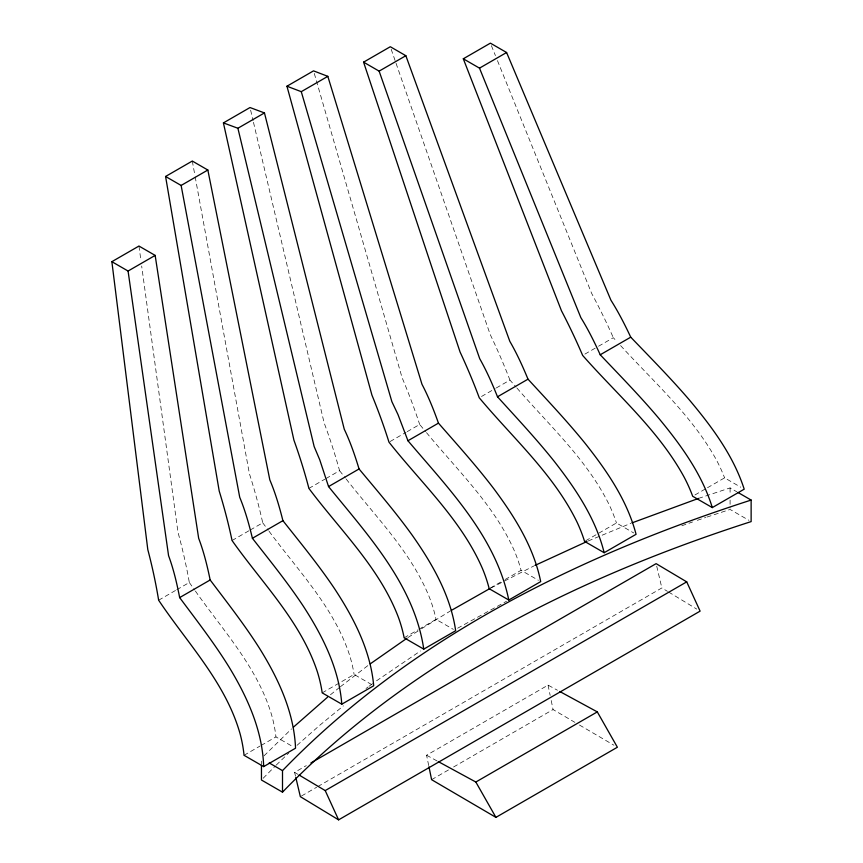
<?xml version="1.0" encoding="UTF-8"?>
<svg xmlns="http://www.w3.org/2000/svg" width="863" height="863" viewBox="0 0 863 863"><rect width="100%" height="100%" fill="white"/><g stroke="black" fill="none" stroke-linecap="round" stroke-linejoin="round"><path stroke-width="0.65" stroke-dasharray="4.32 3.24" d="M264.046 755.826L291.532 728.901M263.183 778.243L275.362 765.945M276.246 765.082L288.803 753M297.045 745.33L319.72 725.298L343.409 705.848M330.464 694.78L339.407 687.52M340.41 686.721L368.091 665.438M366.009 688.523L368.091 686.97M369.148 686.193L374.434 682.342M376.548 680.799L420.475 650.95M408.123 637.466L420.475 629.407M421.489 628.771L450.259 611.026M308.911 488.404L324.812 479.213M325.955 478.566L339.58 470.691A373.657 220.777 61.2 0 0 324.1 422.773L253.388 121.931M390.13 441.511L406.031 432.331M407.174 431.673L419.666 424.456L425.642 431.619M232.05 540.518L249.094 530.669M250.227 530.022L262.73 522.805A375.578 235.124 64.6 0 0 249.385 473.647L195.2 176.947M481.522 396.484L495.157 388.609M496.301 387.951L509.936 380.076L516.106 387.109M158.641 600.206L175.685 590.368M176.818 589.709L189.321 582.493A379.353 248.868 67.9 0 0 177.961 532.191L141.672 266.009M584.909 354.1L597.412 346.883M598.544 346.225L613.323 337.703L616.959 341.64M404.154 637.811L417.832 629.914M418.965 629.256L436.052 619.386L453.355 629.375M490.324 588.059L503.992 580.163M505.135 579.505L521.079 570.303L538.383 580.292M322.201 692.87L354.1 674.445L372.546 685.103M585.697 540.734L616.452 522.978L633.755 532.967M457.617 628.221L506.549 601.252M244.046 755.298L259.99 746.085M261.133 745.427L275.944 736.883L293.247 746.873M694.963 494.963L706.355 488.382M707.498 487.724L724.586 477.854L740.734 487.185M295.513 776.204L294.607 772.363L306.268 765.632M301.511 795.988L316.667 787.229M317.832 786.56L661.856 587.94L667.477 591.349M428.695 765.535L426.581 755.244L548.048 685.125L557.422 690.227M431.608 779.677L448.954 769.667M453.582 766.991L553.064 709.559L574.887 722.342M491.036 587.94L533.798 565.999M588.199 540.972L630.799 523.345M681.824 525.75L692.536 521.996M698.523 498.404L730.087 487.919L736.732 491.748M697.326 520.346L705.729 517.476M706.948 517.066L730.087 509.45L748.911 520.313M426.581 755.244L437.142 760.983M579.483 725.039L613.938 745.222M294.607 772.363L298.005 774.391M668.609 592.029L696.732 609.084M620.594 345.578C653.809 382.029 691.738 415.491 715.945 459.084A95.167 45.308 52.5 0 1 724.586 477.854M516.991 388.113C549.17 425.2 586.516 459.31 608.717 503.809A94.002 48.36 55.1 0 1 616.452 522.978M426.495 432.643C457.552 470.411 494.251 505.243 514.294 550.659A93.333 51.737 58.1 0 1 521.079 570.303M339.58 470.691L345.351 477.973M346.171 479.019C376.16 517.433 412.212 553.021 430.162 599.246A93.258 55.103 61.2 0 1 436.052 619.386M262.73 522.805L268.264 530.206M269.062 531.263C297.94 570.346 333.301 606.754 349.105 653.723A93.787 58.716 64.6 0 1 354.1 674.445M189.321 582.493L194.639 590.001M195.405 591.069C223.269 630.777 257.94 667.962 271.78 715.556A94.822 62.201 67.9 0 1 275.944 736.883M491.392 45.642L495.427 55.599M497.444 60.583L591.64 293.355A380.637 181.208 52.5 0 1 613.323 337.703M391.187 49.277L395.61 62.017M396.052 63.29L490.238 334.596A376.365 193.646 55.1 0 1 509.936 380.076M314.283 73.452L402.115 377.735A373.916 207.26 58.1 0 1 419.666 424.456M656.721 566.204L661.856 587.94M250.626 110.162L253.086 120.626M548.048 685.125L550.163 695.405M551.22 700.551L553.064 709.559M192.298 161.047L194.962 175.621M138.954 246.052L140.949 260.691M730.087 487.919L730.087 494.639M730.087 500.022L730.087 508.102M261.457 761.166L261.457 763.863"/><path stroke-width="1.29" d="M282.503 792.158L282.503 770.627C409.806 638.857 578.555 555.599 751.134 500.065L751.134 521.597C578.555 577.142 409.806 660.389 282.503 792.158L261.457 780.012L261.457 765.201M293.377 727.207L327.509 697.218M370.205 663.895L407.012 638.21M451.317 610.411L489.936 588.534M223.409 122.902L250.011 107.541L264.456 112.924L344.251 429.181C350.324 441.985 354.952 455.416 359.062 468.965C377.271 490.853 395.901 512.439 412.492 535.599C432.536 564.175 450.615 595.653 455.664 630.713L423.765 649.127L404.154 637.811A93.333 55.955 62 0 0 398.479 617.53C379.655 567.789 340.184 530.227 308.911 488.404A373.916 224.164 62 0 0 293.927 440.184L223.409 122.902L237.897 128.253L264.456 112.924M286.937 86.224L313.528 70.863L327.821 76.343L421.985 384.305C428.523 396.764 433.733 409.882 438.458 423.129C457.271 444.661 476.473 465.901 493.787 488.674C514.553 516.559 533.776 547.056 540.691 581.619L508.792 600.033L489.192 588.717A93.258 52.557 58.8 0 0 482.622 568.954C461.565 520.055 421.468 483.28 388.986 442.169A373.657 210.561 58.8 0 0 371.942 395.146L286.937 86.224L301.273 91.672L327.821 76.343M165.577 176.473L192.298 161.047L207.843 170.022L269.817 479.893C275.405 493.053 279.429 506.818 282.913 520.669C300.518 542.935 318.576 564.887 334.413 588.48C353.701 617.789 370.54 650.281 373.701 685.772L341.802 704.186L322.201 692.87A94.002 59.601 65.4 0 0 317.422 671.986C300.885 621.468 262.082 583.054 232.05 540.518A376.365 238.62 65.4 0 0 219.213 491.069L165.577 176.473L181.122 185.448L239.72 497.271C245.189 510.518 249.073 524.359 252.406 538.285C269.871 560.637 287.8 582.687 303.442 606.376C322.557 635.869 339.083 668.598 341.802 704.186M363.582 62.158L390.303 46.731L405.847 55.707L509.817 341.327C516.84 353.452 522.654 366.236 528.005 379.17C547.455 400.346 567.25 421.252 585.341 443.625C606.862 470.82 627.196 500.324 636.063 534.305L604.165 552.719L584.553 541.392A93.787 49.159 55.8 0 0 577.045 522.126C553.679 474.186 512.978 438.156 479.256 397.789A375.578 196.872 55.8 0 0 460.065 352.007L363.582 62.158L379.127 71.133L479.72 358.706C486.635 370.917 492.298 383.765 497.498 396.786C516.797 418.048 536.452 439.03 554.359 461.489C575.686 488.846 595.761 518.598 604.165 552.719M181.122 185.448L207.843 170.022M379.127 71.133L405.847 55.707M111.866 261.683L138.954 246.052L155.157 255.405L198.663 538.285C203.797 551.781 207.26 565.848 210.162 579.979C227.217 602.611 244.758 624.931 259.882 648.922C278.49 678.933 294.078 712.363 295.545 748.199L263.657 766.614L244.046 755.298A95.167 63.128 68.8 0 0 240.097 733.82C225.674 682.644 187.519 643.41 158.641 600.206A380.637 252.481 68.8 0 0 147.8 549.602L111.866 261.683L128.069 271.036L168.565 555.653C173.582 569.246 176.904 583.399 179.655 597.595C196.57 620.314 213.981 642.73 228.922 666.829C247.347 697.024 262.611 730.702 263.657 766.614M463.302 58.792L490.389 43.15L506.592 52.503L610.95 300.248C618.426 312.061 624.79 324.531 630.734 337.174C650.778 358.037 671.155 378.641 689.969 400.648C712.18 427.217 733.485 455.826 744.197 489.181L712.299 507.595L692.687 496.279A94.822 46.084 53.2 0 0 684.283 477.401C658.771 430.443 617.53 395.071 582.644 355.405A379.353 184.391 53.2 0 0 561.468 310.777L463.302 58.792L479.504 68.145L580.853 317.627C588.21 329.515 594.434 342.061 600.227 354.779C620.119 375.729 640.346 396.408 658.965 418.512C681.004 445.232 702.061 474.078 712.299 507.595M128.069 271.036L155.157 255.405M479.504 68.145L506.592 52.503M423.765 649.127C414.262 584.909 367.865 535.071 328.555 486.581L359.062 468.965M301.273 91.672L391.888 401.683L398.005 414.607L407.951 440.745L438.458 423.129M252.406 538.285L282.913 520.669M497.498 396.786L528.005 379.17M179.655 597.595L210.162 579.979M600.227 354.779L630.734 337.174M310.928 762.935L656.117 563.647L686.721 581.867L700.109 611.133L338.598 819.85L300.346 796.657L295.815 777.477M299.137 775.06L325.211 790.584L686.721 581.867M438.307 761.619L475.837 782.029L597.304 711.899L617.379 747.239L495.923 817.369L431.608 779.677L428.965 766.819M534.941 565.438L586.991 541.5M631.932 522.902L698.523 498.404M559.774 691.5L597.304 711.899M737.843 492.385L751.134 500.065M269.213 762.946L282.503 770.627M407.951 440.745C448.361 488.393 495.804 536.624 508.792 600.033M475.837 782.029L495.923 817.369M325.211 790.584L338.598 819.85M328.555 486.581L319.742 459.796L314.154 446.559L237.897 128.253"/></g></svg>
